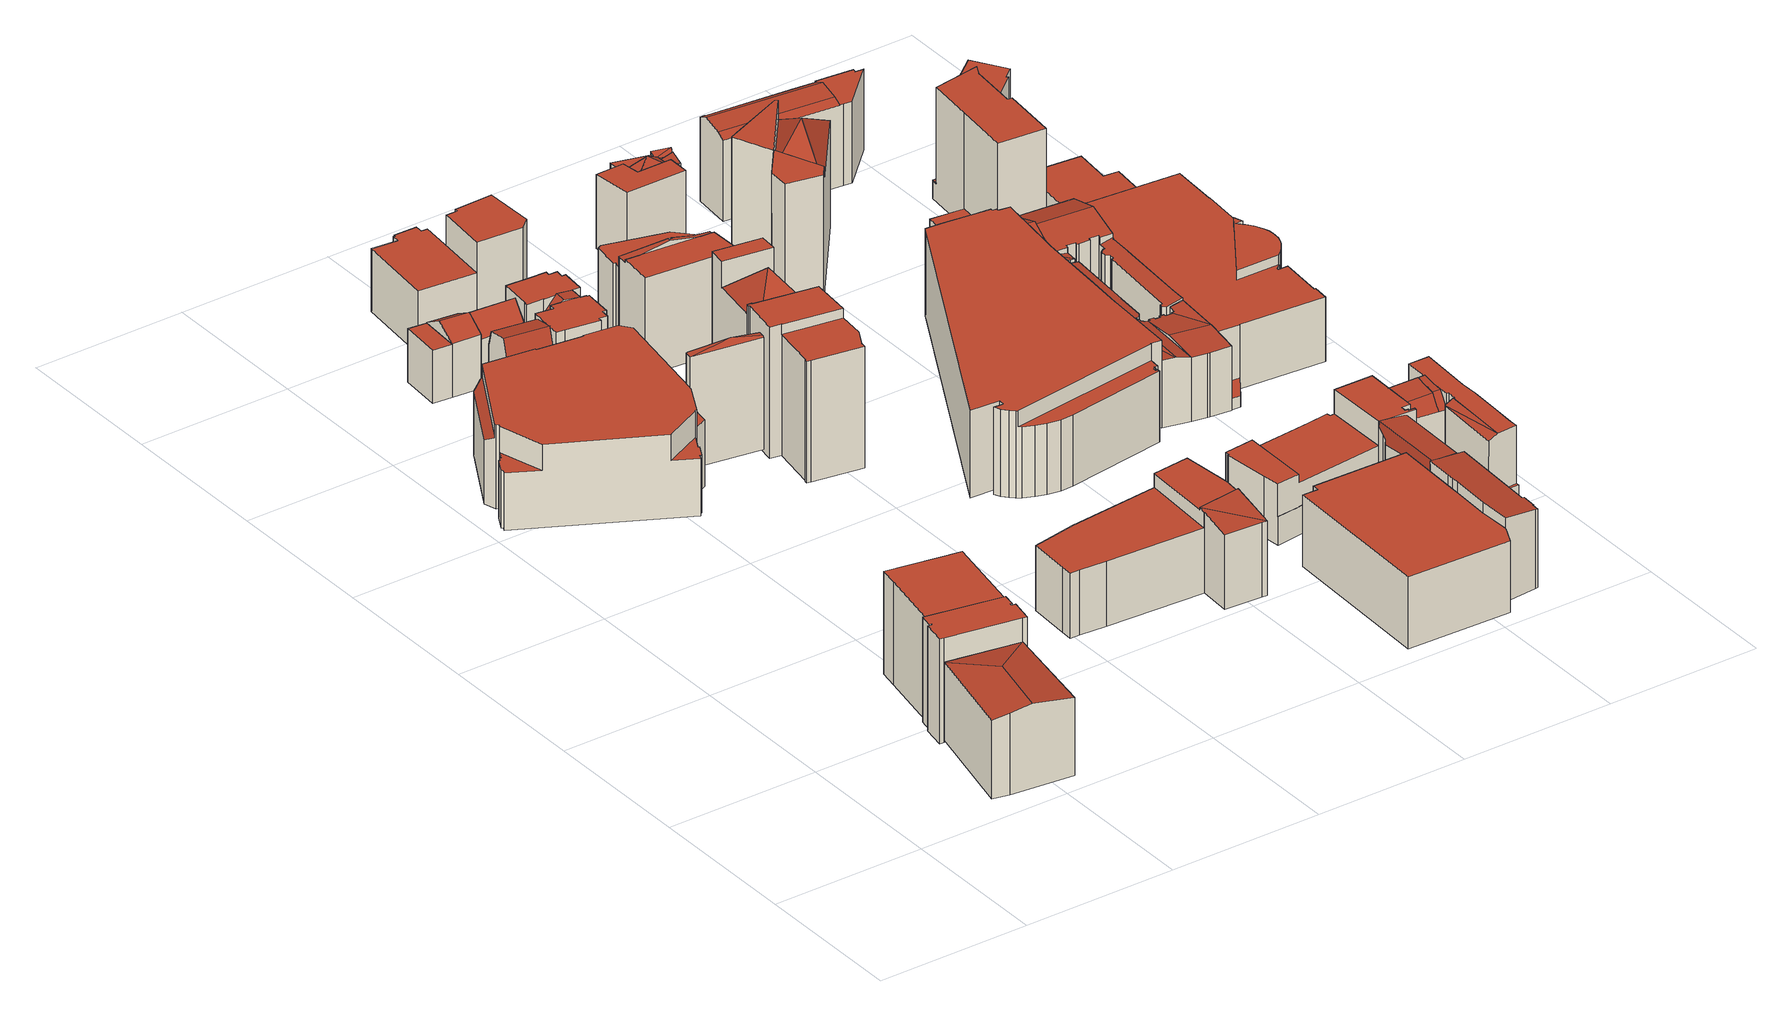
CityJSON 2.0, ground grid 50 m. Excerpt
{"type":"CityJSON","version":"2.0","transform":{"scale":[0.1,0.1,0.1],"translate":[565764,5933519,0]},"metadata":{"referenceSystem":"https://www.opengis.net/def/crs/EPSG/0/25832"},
"CityObjects":{
"building1":{"type":"Building","attributes":{"Gemeindeschluessel":"02000000","Geometrietyp2DReferenz":"3000","function":"31001_2010","roofType":"3200","measuredHeight":27.77,"storeysAboveGround":6},"geometry":[{"type":"MultiSurface","lod":"2","boundaries":[[[0,1,2,3,4]],[[5,0,4,6]],[[7,5,6,8,9]],[[10,8,6,4,3]],[[1,0,5,7,11]],[[11,7,9,12]],[[12,9,8,10]],[[11,12,2,1]],[[12,10,3,2]]],"semantics":{"surfaces":[{"type":"RoofSurface"},{"type":"WallSurface"},{"type":"GroundSurface"}],"values":[0,1,2,1,1,1,1,0,0]}}]},
"building2":{"type":"Building","attributes":{"Gemeindeschluessel":"02000000","Geometrietyp2DReferenz":"3000","function":"31001_2010","roofType":"1000","measuredHeight":34.26,"storeysAboveGround":9},"geometry":[{"type":"MultiSurface","lod":"2","boundaries":[[[13,14,15,16,17,18,19,20,21,22,23,24,25,26,27,28]],[[29,30,31,32,33,34,35,36,37,38,39,40,41,42,43,44]],[[29,28,27,30]],[[30,27,26,31]],[[31,26,25,32]],[[32,25,24,33]],[[33,24,23,34]],[[34,23,22,35]],[[35,22,21,36]],[[36,21,20,37]],[[37,20,19,38]],[[38,19,18,39]],[[39,18,17,40]],[[40,17,16,41]],[[41,16,15,42]],[[42,15,14,43]],[[43,14,13,44]],[[44,13,28,29]]],"semantics":{"surfaces":[{"type":"RoofSurface"},{"type":"GroundSurface"},{"type":"WallSurface"}],"values":[0,1,2,2,2,2,2,2,2,2,2,2,2,2,2,2,2,2]}}]},
"building3":{"type":"Building","attributes":{"Gemeindeschluessel":"02000000","Geometrietyp2DReferenz":"3000","function":"31001_2010","roofType":"1000","measuredHeight":33.49,"storeysAboveGround":8},"geometry":[{"type":"MultiSurface","lod":"2","boundaries":[[[21,45,46,47,48,22]],[[49,50,51,52,53,54]],[[49,22,48,50]],[[50,48,47,51]],[[51,47,46,52]],[[52,46,45,53]],[[53,45,21,54]],[[54,21,22,49]]],"semantics":{"surfaces":[{"type":"RoofSurface"},{"type":"GroundSurface"},{"type":"WallSurface"}],"values":[0,1,2,2,2,2,2,2]}}]},
"building4":{"type":"Building","attributes":{"Gemeindeschluessel":"02000000","Geometrietyp2DReferenz":"3000","function":"31001_2010","roofType":"1000","measuredHeight":27.32,"storeysAboveGround":4},"geometry":[{"type":"MultiSurface","lod":"2","boundaries":[[[55,56,57,58,59,60,61,62,63]],[[64,65,66,67,68,69]],[[70,71,72,73,74,75,76,77,78,79,80,81,82,83,84,85,86,87]],[[88,89,90,91,92,93,94]],[[95,96,97]],[[98,63,62,99]],[[99,62,61,100]],[[100,61,60,101]],[[101,60,59,102]],[[102,59,58,103]],[[103,58,57,104]],[[105,69,68,106]],[[106,68,67,107]],[[107,67,66,108]],[[64,87,86,65]],[[109,85,84,110]],[[110,84,83,111]],[[111,83,82,112]],[[112,82,81,113]],[[113,81,80,114]],[[96,79,78,97]],[[115,77,76,116]],[[93,75,74,94]],[[55,73,72,56]],[[117,71,70,118]],[[119,92,91,120]],[[120,91,90,121]],[[121,90,89,122]],[[122,89,88,123]],[[124,115,116,119,120,121,122,123,98,99,100,101,102,103,104,117,118,105,106,107,108,109,110,111,112,113,114]],[[98,123,88,94,74,73,55,63]],[[119,116,76,75,93,92]],[[115,124,95,97,78,77]],[[124,114,80,79,96,95]],[[105,118,70,87,64,69]],[[109,108,66,65,86,85]],[[117,104,57,56,72,71]]],"semantics":{"surfaces":[{"type":"RoofSurface"},{"type":"WallSurface"},{"type":"GroundSurface"}],"values":[0,0,0,0,0,1,1,1,1,1,1,1,1,1,1,1,1,1,1,1,1,1,1,1,1,1,1,1,1,2,1,1,1,1,1,1,1]}}]},
"building5":{"type":"Building","attributes":{"Gemeindeschluessel":"02000000","Geometrietyp2DReferenz":"3000","function":"31001_2010","roofType":"1000","measuredHeight":17.3,"storeysAboveGround":5},"geometry":[{"type":"MultiSurface","lod":"2","boundaries":[[[125,126,127,128]],[[128,127,129,130]],[[131,132,133,134]],[[130,129,132,131]],[[126,125,134,133]],[[134,125,128,130,131]],[[126,133,132,129,127]]],"semantics":{"surfaces":[{"type":"WallSurface"},{"type":"GroundSurface"},{"type":"RoofSurface"}],"values":[0,0,0,0,0,1,2]}}]},
"building6":{"type":"Building","attributes":{"Gemeindeschluessel":"02000000","Geometrietyp2DReferenz":"3000","function":"31001_2010","roofType":"3100","measuredHeight":21.27,"storeysAboveGround":4},"geometry":[{"type":"MultiSurface","lod":"2","boundaries":[[[135,136,137,138,139]],[[131,130,137,136]],[[140,141,130,131,142]],[[138,137,130,141]],[[142,131,136,135]],[[138,141,140,139]],[[142,135,139,140]]],"semantics":{"surfaces":[{"type":"WallSurface"},{"type":"GroundSurface"},{"type":"RoofSurface"}],"values":[0,1,0,0,0,2,2]}}]},
"building7":{"type":"Building","attributes":{"Gemeindeschluessel":"02000000","Geometrietyp2DReferenz":"3000","function":"31001_2010","roofType":"3100","measuredHeight":20.72,"storeysAboveGround":4},"geometry":[{"type":"MultiSurface","lod":"2","boundaries":[[[143,144,145,146]],[[147,145,144,148]],[[149,150,147,148]],[[146,145,147,150,151]],[[151,150,149,152]],[[149,148,144,143,152]],[[151,152,143,146]]],"semantics":{"surfaces":[{"type":"RoofSurface"},{"type":"WallSurface"},{"type":"GroundSurface"}],"values":[0,1,2,1,1,1,0]}}]},
"building8":{"type":"Building","attributes":{"Gemeindeschluessel":"02000000","Geometrietyp2DReferenz":"3000","function":"51009_1610","roofType":"4000","measuredHeight":38.59},"geometry":[{"type":"MultiSurface","lod":"2","boundaries":[[[153,154,155,156,157]],[[158,154,153]],[[154,159,155]],[[158,160,161,159,154]],[[162,157,156,163]],[[164,161,160,165]],[[162,163,164,165]],[[164,163,156,155,159,161]],[[162,165,160,158,153,157]]],"semantics":{"surfaces":[{"type":"RoofSurface"},{"type":"WallSurface"},{"type":"GroundSurface"}],"values":[0,0,0,0,1,1,2,1,1]}}]},
"building9":{"type":"Building","attributes":{"Gemeindeschluessel":"02000000","Geometrietyp2DReferenz":"3000","function":"31001_2010","roofType":"1000","measuredHeight":22.73,"storeysAboveGround":6},"geometry":[{"type":"MultiSurface","lod":"2","boundaries":[[[166,167,168,169,170,171,172,173,174]],[[172,175,176,177,173]],[[176,178,179,177]],[[180,181,182,183,184,185]],[[186,187,188,182,181]],[[189,190,191,192,193,187,186]],[[194,169,168,195]],[[195,168,167,196]],[[196,167,166,197]],[[197,166,174,198]],[[170,199,171]],[[200,201,202,203]],[[203,202,204,205]],[[185,206,180]],[[189,207,190]],[[208,209,210,211]],[[211,210,212,213]],[[213,212,214,215]],[[215,214,216,217]],[[217,216,218,219]],[[219,218,220,221]],[[222,223,224,225]],[[225,224,226,227]],[[227,226,228,229]],[[229,228,230,231]],[[231,230,232,233]],[[183,234,184]],[[235,192,191,236]],[[235,236,208,211,213,215,217,219,221,237,194,195,196,197,198,238,239,240,200,203,205,222,225,227,229,231,233]],[[206,185,184,234,241,240,239,242]],[[238,198,174,173,177,179]],[[189,186,181,180]],[[188,187,193,243]],[[235,233,232,243,193,192]],[[183,182,188]],[[208,236,191,190,207,209]],[[201,200,240,241]],[[223,222,205,204]],[[244,237,221,220]],[[245,178,176,175]],[[239,238,179,178,245,242]],[[194,237,244,199,170,169]],[[175,172,171]],[[223,204,202,201,241,234,183,188,243,232,230,228,226,224]],[[175,171,199,244,220,218,216,214,212,210,209,207,189,180,206,242,245]]],"semantics":{"surfaces":[{"type":"RoofSurface"},{"type":"WallSurface"},{"type":"GroundSurface"}],"values":[0,0,0,0,0,0,1,1,1,1,1,1,1,1,1,1,1,1,1,1,1,1,1,1,1,1,1,1,2,1,1,1,1,1,1,1,1,1,1,1,1,1,1,0,0]}}]},
"building10":{"type":"Building","attributes":{"Gemeindeschluessel":"02000000","Geometrietyp2DReferenz":"3000","function":"31001_2010","roofType":"1000","measuredHeight":20.45,"storeysAboveGround":5},"geometry":[{"type":"MultiSurface","lod":"2","boundaries":[[[246,247,248,249]],[[249,248,250,251]],[[251,250,252,253]],[[254,255,256,257]],[[258,259,260,261]],[[262,263,256,255,260,259,252,250,248,247,264]],[[265,266,267,246,249,251,253,258,261,254,257]],[[267,266,262,264]],[[266,265,263,262]],[[265,257,256,263]],[[254,261,260,255]],[[258,253,252,259]],[[246,267,264,247]]],"semantics":{"surfaces":[{"type":"WallSurface"},{"type":"RoofSurface"},{"type":"GroundSurface"}],"values":[0,0,0,0,0,1,2,0,0,0,0,0,0]}}]},
"building11":{"type":"Building","attributes":{"Gemeindeschluessel":"02000000","Geometrietyp2DReferenz":"3000","function":"31001_2010","roofType":"1000","measuredHeight":26.65,"storeysAboveGround":6},"geometry":[{"type":"MultiSurface","lod":"2","boundaries":[[[268,269,270,271,272,273]],[[274,275,276,277,278]],[[269,279,270]],[[280,281,282,283]],[[283,282,284,285]],[[285,284,286,287]],[[288,289,290,291]],[[291,290,281,280]],[[292,273,272,293]],[[294,269,268,295]],[[296,276,275,297]],[[278,270,279,274]],[[294,295,292,293,288,291,280,283,285,287,296,297]],[[289,288,293,272,271,298]],[[294,297,275,274,279,269]],[[292,295,268,273]],[[298,271,270,278,277,299]],[[296,287,286,299,277,276]],[[298,299,286,284,282,281,290,289]]],"semantics":{"surfaces":[{"type":"RoofSurface"},{"type":"WallSurface"},{"type":"GroundSurface"}],"values":[0,0,0,1,1,1,1,1,1,1,1,1,2,1,1,1,1,1,0]}}]},
"building12":{"type":"Building","attributes":{"Gemeindeschluessel":"02000000","Geometrietyp2DReferenz":"3000","function":"31001_2010","roofType":"1000","measuredHeight":30.4,"storeysAboveGround":8},"geometry":[{"type":"MultiSurface","lod":"2","boundaries":[[[266,300,301,302]],[[302,301,303,304]],[[304,303,305,306]],[[306,305,307,308]],[[309,310,307,305,303,301,300]],[[311,266,302,304,306,308,312]],[[311,312,310,309]],[[266,311,309,300]],[[312,308,307,310]]],"semantics":{"surfaces":[{"type":"WallSurface"},{"type":"RoofSurface"},{"type":"GroundSurface"}],"values":[0,0,0,0,1,2,0,0,0]}}]},
"building13":{"type":"Building","attributes":{"Gemeindeschluessel":"02000000","Geometrietyp2DReferenz":"3000","function":"31001_2010","roofType":"3500","measuredHeight":44.79,"storeysAboveGround":12},"geometry":[{"type":"MultiSurface","lod":"2","boundaries":[[[313,314,315,316,317,318,319,320,321]],[[322,323,324,325]],[[323,326,324]],[[323,327,328,326]],[[329,330,331,332]],[[322,327,323]],[[333,334,335,336]],[[337,338,339]],[[337,340,341,342,343,344,345,346,347,348]],[[349,350,337]],[[351,352,353,354,355,356]],[[357,321,320,358]],[[358,320,319,359]],[[360,315,314,361]],[[361,314,313,362]],[[362,313,321,357]],[[325,363,364,322]],[[317,365,366,318]],[[327,329,332,328]],[[339,335,334]],[[356,347,346,351]],[[367,346,345,368]],[[368,345,344,369]],[[337,348,338]],[[333,370,334]],[[337,350,340]],[[342,371,372,343]],[[373,374,375,376]],[[376,375,377,378]],[[378,377,379,380]],[[380,379,381,382]],[[383,354,353,384]],[[384,353,352,385]],[[317,316,336,335,339,338,348,347,356,355,330,329,327,322,364,365]],[[386,341,340,350,349,370,333,336,316,315,360]],[[387,363,325,324,326,328,332,331,388]],[[389,386,360,361,362,357,358,359,390,391,373,376,378,380,382,387,388,383,384,385,367,368,369]],[[374,373,391,392]],[[386,389,372,371,342,341]],[[389,369,344,343,372]],[[367,385,352,351,346]],[[383,388,331,330,355,354]],[[392,391,390,393]],[[363,387,382,381]],[[390,359,319,318,366,393]],[[334,370,349,337,339]],[[381,379,377,375,374,392,393,366,365,364,363]]],"semantics":{"surfaces":[{"type":"RoofSurface"},{"type":"WallSurface"},{"type":"GroundSurface"}],"values":[0,0,0,0,0,0,0,0,0,0,0,1,1,1,1,1,1,1,1,1,1,1,1,1,1,1,1,1,1,1,1,1,1,1,1,1,2,1,1,1,1,1,1,1,1,0,0]}}]},
"building14":{"type":"Building","attributes":{"Gemeindeschluessel":"02000000","Geometrietyp2DReferenz":"3000","function":"31001_2010","roofType":"1000","measuredHeight":33.64,"storeysAboveGround":10},"geometry":[{"type":"MultiSurface","lod":"2","boundaries":[[[394,395,396,397,398,399]],[[399,400,394]],[[401,402,403]],[[404,405,406,407]],[[408,398,397,409]],[[410,411,412,413]],[[404,407,408,409,410,413,414,415,416]],[[417,416,415,418,403,402]],[[418,415,414,419]],[[419,414,413,412]],[[401,395,394]],[[410,409,397,396,411]],[[405,404,416,417]],[[408,407,406,400,399,398]],[[419,412,411,396,395,401,403,418]],[[405,417,402,401,394,400,406]]],"semantics":{"surfaces":[{"type":"RoofSurface"},{"type":"WallSurface"},{"type":"GroundSurface"}],"values":[0,1,1,1,1,1,2,1,1,1,1,1,1,1,0,0]}}]},
"building15":{"type":"Building","attributes":{"Gemeindeschluessel":"02000000","Geometrietyp2DReferenz":"3000","function":"31001_2010","roofType":"1000","measuredHeight":26.95,"storeysAboveGround":4},"geometry":[{"type":"MultiSurface","lod":"2","boundaries":[[[420,421,422,423]],[[423,422,424,425]],[[425,424,426,427]],[[414,428,429,430]],[[430,429,431,432]],[[432,431,433,434]],[[434,433,435,413]],[[436,437,421,420]],[[410,438,439,409]],[[440,441,442,415]],[[439,438,435,433,431,429,428,442,441,426,424,422,421,437]],[[414,430,432,434,413,410,409,436,420,423,425,427,440,415]],[[436,409,439,437]],[[410,413,435,438]],[[414,415,442,428]],[[440,427,426,441]]],"semantics":{"surfaces":[{"type":"WallSurface"},{"type":"RoofSurface"},{"type":"GroundSurface"}],"values":[0,0,0,0,0,0,0,0,0,0,1,2,0,0,0,0]}}]},
"building16":{"type":"Building","attributes":{"Gemeindeschluessel":"02000000","Geometrietyp2DReferenz":"3000","function":"31001_2460","roofType":"1000","measuredHeight":23.42,"storeysAboveGround":8},"geometry":[{"type":"MultiSurface","lod":"2","boundaries":[[[443,444,445,446]],[[446,445,447,448]],[[448,447,449,450]],[[450,449,451,452]],[[452,451,453,454]],[[454,453,455,456]],[[456,455,457,458]],[[458,457,459,460]],[[460,459,461,462]],[[463,464,461,459,457,455,453,451,449,447,445,444]],[[465,466,443,446,448,450,452,454,456,458,460,462]],[[466,465,464,463]],[[443,466,463,444]],[[465,462,461,464]]],"semantics":{"surfaces":[{"type":"WallSurface"},{"type":"RoofSurface"},{"type":"GroundSurface"}],"values":[0,0,0,0,0,0,0,0,0,1,2,0,0,0]}}]},
"building17":{"type":"Building","attributes":{"Gemeindeschluessel":"02000000","Geometrietyp2DReferenz":"3000","function":"31001_2010","roofType":"1000","measuredHeight":28.36,"storeysAboveGround":8},"geometry":[{"type":"MultiSurface","lod":"2","boundaries":[[[467,468,469,470]],[[470,469,471,472]],[[472,471,473,474]],[[474,473,475,476]],[[476,475,477,478]],[[479,480,481,482]],[[482,481,483,484]],[[484,483,485,486]],[[486,485,487,488]],[[489,490,491,492]],[[492,491,493,494]],[[494,493,495,496]],[[496,495,497,498]],[[498,497,499,500]],[[500,499,501,502]],[[502,501,503,504]],[[504,503,505,506]],[[506,505,507,508]],[[508,507,509,510]],[[511,512,513,514]],[[514,513,515,516]],[[517,518,519,520]],[[520,519,521,522]],[[522,521,523,524]],[[480,479,525,526]],[[517,520,522,524,527,528,529,489,492,494,496,498,500,502,504,506,508,510,467,470,472,474,476,478,525,479,482,484,486,488,511,514,516]],[[477,475,473,471,469,468,530,531,532,533,523,521,519,518,515,513,512,487,485,483,481,480,526]],[[532,531,534,535,529,528]],[[533,532,528,527]],[[523,533,527,524]],[[515,518,517,516]],[[490,489,529,535]],[[487,512,511,488]],[[477,526,525,478]],[[467,510,509,536,530,468]],[[534,531,530,536]],[[534,536,509,507,505,503,501,499,497,495,493,491,490,535]]],"semantics":{"surfaces":[{"type":"WallSurface"},{"type":"GroundSurface"},{"type":"RoofSurface"}],"values":[0,0,0,0,0,0,0,0,0,0,0,0,0,0,0,0,0,0,0,0,0,0,0,0,0,1,2,0,0,0,0,0,0,0,0,0,2]}}]},
"building18":{"type":"Building","attributes":{"Gemeindeschluessel":"02000000","Geometrietyp2DReferenz":"3000","function":"31001_2010","roofType":"1000","measuredHeight":19.92,"storeysAboveGround":5},"geometry":[{"type":"MultiSurface","lod":"2","boundaries":[[[537,538,539,540,541,542,543]],[[544,545,546]],[[547,548,549,550,551,552,553,554]],[[555,556,557,558,559,560,545]],[[544,555,545]],[[561,562,558,557]],[[563,562,561]],[[564,565,566,567,562,563]],[[567,568,558,562]],[[568,569,559,558]],[[570,546,545,571]],[[572,543,542,573]],[[573,542,541,574]],[[553,540,539,554]],[[575,537,543,572]],[[576,552,551,577]],[[577,551,550,578]],[[578,550,549,579]],[[579,549,548,580]],[[581,566,565,582]],[[582,565,564,583]],[[583,564,563,561,557,556,584]],[[585,581,582,583,584,586,575,572,573,574,576,577,578,579,580]],[[586,584,556,555,544,546,570]],[[585,580,548,547,560,559,569]],[[581,585,569,568,567,566]],[[575,586,570,571,538,537]],[[571,545,560,547,554,539,538]],[[576,574,541,540,553,552]]],"semantics":{"surfaces":[{"type":"RoofSurface"},{"type":"WallSurface"},{"type":"GroundSurface"}],"values":[0,0,0,0,0,0,0,0,0,0,0,1,1,1,1,1,1,1,1,1,1,1,2,1,1,1,1,1,1]}}]},
"building19":{"type":"Building","attributes":{"Gemeindeschluessel":"02000000","Geometrietyp2DReferenz":"3000","function":"31001_2010","roofType":"1000","measuredHeight":25.88,"storeysAboveGround":7},"geometry":[{"type":"MultiSurface","lod":"2","boundaries":[[[587,588,589,590]],[[588,591,592,593,589]],[[594,595,596,597,598]],[[599,588,587]],[[599,600,591,588]],[[597,601,602]],[[603,604,601,597]],[[605,603,597]],[[606,607,608,609]],[[610,606,609]],[[590,611,612,587]],[[595,592,591,596]],[[587,612,613,599]],[[614,615,616,617]],[[597,602,598]],[[605,609,608,603]],[[618,594,598,602,601,604,619]],[[620,621,614,617,622,623,624,618,619]],[[625,616,615,613,612,611,626]],[[624,623,626,611,590,589,593]],[[614,621,600,599,613,615]],[[621,620,607,606,610,600]],[[620,619,604,603,608,607]],[[600,610,609,605,597,596,591]],[[618,624,593,592,595,594]],[[616,625,622,617]],[[625,626,623,622]]],"semantics":{"surfaces":[{"type":"RoofSurface"},{"type":"WallSurface"},{"type":"GroundSurface"}],"values":[0,0,0,0,0,0,0,0,0,0,1,1,1,1,1,1,1,2,0,1,1,1,1,1,1,1,1]}}]},
"building20":{"type":"Building","attributes":{"Gemeindeschluessel":"02000000","Geometrietyp2DReferenz":"3000","function":"31001_2010","roofType":"3500","measuredHeight":44.47,"storeysAboveGround":12},"geometry":[{"type":"MultiSurface","lod":"2","boundaries":[[[627,628,629,630,631]],[[632,633,634,635,636]],[[637,638,639,640,641,642]],[[639,643,640]],[[644,639,638]],[[644,645,643,639]],[[646,631,630,647]],[[642,629,628,637]],[[648,627,631,646]],[[649,636,635,650]],[[650,635,634,651]],[[643,633,632,640]],[[648,646,647,652,649,650,651,653]],[[648,653,645,644,638,637,628,627]],[[653,651,634,633,643,645]],[[649,652,641,640,632,636]],[[652,647,630,629,642,641]]],"semantics":{"surfaces":[{"type":"RoofSurface"},{"type":"WallSurface"},{"type":"GroundSurface"}],"values":[0,0,0,0,0,0,1,1,1,1,1,1,2,1,1,1,1]}}]},
"building21":{"type":"Building","attributes":{"Gemeindeschluessel":"02000000","Geometrietyp2DReferenz":"3000","function":"31001_2010","roofType":"1000","measuredHeight":27.41,"storeysAboveGround":6},"geometry":[{"type":"MultiSurface","lod":"2","boundaries":[[[654,655,656,657,658,659,660,661,662,663,664,665,666,667,668]],[[669,670,671,672,673,674,675,676,677,678,679]],[[654,680,681,682,670,669]],[[668,683,684,681,680]],[[685,686,687,688]],[[689,690,691,686,685,692]],[[689,693,694,695,690]],[[696,697,698]],[[696,699,700,697]],[[701,702,703,704]],[[703,702,705,706,707,692]],[[707,706,708,709,693]],[[710,711,712,713]],[[714,659,658,715]],[[715,658,657,716]],[[716,657,656,717]],[[668,667,683]],[[718,666,665,719]],[[719,665,664,720]],[[720,664,663,721]],[[721,663,662,722]],[[722,662,661,723]],[[723,661,660,724]],[[724,660,659,714]],[[725,678,677,726]],[[726,677,676,727]],[[727,676,675,728]],[[728,675,674,729]],[[729,674,673,730]],[[694,731,695]],[[732,733,734,735]],[[735,734,736,737]],[[738,739,740,741]],[[671,742,672]],[[743,699,696,744]],[[745,746,747,748]],[[748,747,749,750]],[[708,751,709]],[[752,712,711,753]],[[754,755,756,701,704,688,687,757,733,732]],[[758,759,731,694,693,709,751,760,761]],[[762,745,748,750,752,753,763,764,754,732,735,737,738,741,718,719,720,721,722,723,724,714,715,716,717,725,726,727,728,729,730,765,758,761]],[[766,760,751,708,705,756,755,767,743,744,768,749,747,746]],[[718,741,740,769,684,683,667,666]],[[707,693,689,692]],[[763,753,711,710,698,697,700]],[[703,692,685,688,704]],[[767,755,754,764]],[[766,746,745,762]],[[760,766,762,761]],[[756,705,702,701]],[[752,750,749,768,713,712]],[[705,708,706]],[[764,763,700,699,743,767]],[[710,713,768,744,696,698]],[[691,690,695]],[[682,681,684,769]],[[759,758,765,770]],[[739,738,737,736]],[[757,687,686,691]],[[654,668,680]],[[671,670,682]],[[765,730,673,672,742,770]],[[655,654,669,679]],[[725,717,656,655,679,678]],[[671,682,769,740,739,736,734,733,757,691,695,731,759,770,742]]],"semantics":{"surfaces":[{"type":"RoofSurface"},{"type":"WallSurface"},{"type":"GroundSurface"}],"values":[0,0,0,0,0,0,0,0,0,0,0,0,0,1,1,1,1,1,1,1,1,1,1,1,1,1,1,1,1,1,1,1,1,1,1,1,1,1,1,1,1,2,0,1,1,1,1,1,1,1,1,1,1,1,1,1,1,1,1,1,1,1,1,1,1,0]}}]},
"building22":{"type":"Building","attributes":{"Gemeindeschluessel":"02000000","Geometrietyp2DReferenz":"3000","function":"31001_2010","roofType":"1000","measuredHeight":22.06,"storeysAboveGround":5},"geometry":[{"type":"MultiSurface","lod":"2","boundaries":[[[771,772,773]],[[771,774,775,776,777,772]],[[778,779,780,781,782,775,774,783]],[[784,785,786,787]],[[776,788,777]],[[789,790,791,792]],[[792,791,793,794]],[[794,793,795,796]],[[796,795,797,798]],[[798,797,799,800]],[[800,799,801,802]],[[802,801,803,804]],[[805,781,780,806]],[[806,780,779,807]],[[808,809,810,811]],[[811,810,812,813]],[[814,815,816,817]],[[818,819,820,821]],[[822,823,824,825]],[[825,824,826,827]],[[827,826,828,829]],[[830,831,832,833]],[[813,812,783,774,771,773,834]],[[835,836,829,828,837,838]],[[808,811,813,834,839,789,792,794,796,798,800,802,804,784,787,805,806,807,814,817,840,818,821,830,833,841,842,822,825,827,829,836]],[[838,837,843,844,845,832,831,820,819,846,816,815,847,848]],[[839,834,773,772,777,788,849]],[[823,822,842,844,843]],[[845,844,842,841]],[[832,845,841,833]],[[820,831,830,821]],[[846,819,818,840]],[[816,846,840,817]],[[809,808,836,835]],[[778,783,848,847]],[[814,807,779,778,847,815]],[[805,787,786,850,782,781]],[[785,784,804,803]],[[790,789,839,849]],[[776,775,782,850]],[[823,843,837,828,826,824]],[[809,835,838,848,783,812,810]],[[776,850,786,785,803,801,799,797,795,793,791,790,849,788]]],"semantics":{"surfaces":[{"type":"RoofSurface"},{"type":"WallSurface"},{"type":"GroundSurface"}],"values":[0,0,0,1,1,1,1,1,1,1,1,1,1,1,1,1,1,1,1,1,1,1,1,1,2,0,1,1,1,1,1,1,1,1,1,1,1,1,1,1,0,0,0]}}]},
"building23":{"type":"Building","attributes":{"Gemeindeschluessel":"02000000","Geometrietyp2DReferenz":"3000","function":"31001_2010","roofType":"3100","measuredHeight":27.89,"storeysAboveGround":6},"geometry":[{"type":"MultiSurface","lod":"2","boundaries":[[[851,852,853,854,855,856,857]],[[858,859,860,861,856,855]],[[862,863,853,864]],[[859,865,866,867,860]],[[863,868,853]],[[869,870,871,872,873]],[[874,851,857,875]],[[870,864,853,871]],[[869,862,864,870]],[[876,867,866,877]],[[853,878,854]],[[879,880,881,882]],[[883,884,885,886]],[[886,885,887,888]],[[889,890,891,892]],[[892,891,893,894]],[[894,893,895,896]],[[896,895,897,898]],[[899,900,901,902]],[[902,901,903,904]],[[904,903,905,906]],[[907,908,909,910]],[[910,909,911,912]],[[913,914,915,916]],[[917,918,919,920]],[[921,922,923,924]],[[925,926,877,866,865,927]],[[913,916,899,902,904,906,928,921,924,889,892,894,896,898,907,910,912,929,879,882,883,886,888,930,931,932,874,875,933,876,877,926]],[[887,885,884,881,880,934,919,918,935,936,854,878,937,938]],[[858,936,935,925,927]],[[939,905,903,901,900,915,914,917,920,911,909,908,897,895,893,891,890,923,922]],[[854,936,858,855]],[[931,930,938,937,868,863]],[[913,926,925,935,918,917,914]],[[929,912,911,920,919,934]],[[939,922,921,928]],[[905,939,928,906]],[[915,900,899,916]],[[897,908,907,898]],[[923,890,889,924]],[[881,884,883,882]],[[934,880,879,929]],[[858,927,865,859]],[[887,938,930,888]],[[932,931,863,862,869,873]],[[876,933,861,860,867]],[[874,932,873,872,852,851]],[[871,853,868,937,878,853,852,872]],[[933,875,857,856,861]]],"semantics":{"surfaces":[{"type":"RoofSurface"},{"type":"WallSurface"},{"type":"GroundSurface"}],"values":[0,0,0,0,0,0,1,1,1,1,1,1,1,1,1,1,1,1,1,1,1,1,1,1,1,1,1,2,0,0,0,1,1,1,1,1,1,1,1,1,1,1,1,1,1,1,1,1,1]}}]},
"building24":{"type":"Building","attributes":{"Gemeindeschluessel":"02000000","Geometrietyp2DReferenz":"3000","function":"31001_2010","roofType":"1000","measuredHeight":28.9,"storeysAboveGround":8},"geometry":[{"type":"MultiSurface","lod":"2","boundaries":[[[940,941,942,943,944]],[[944,943,945,946]],[[945,947,948,949,950,951,952,946]],[[953,954,955,956,957,958,959,960]],[[961,952,951,962]],[[962,951,950,963]],[[963,950,949,964]],[[964,949,948,965]],[[960,966,967,953]],[[968,969,970,971]],[[971,970,972,973]],[[973,972,974,975]],[[975,974,976,977]],[[978,959,958,979]],[[979,958,957,980]],[[980,957,956,981]],[[981,956,955,982]],[[982,955,954,983]],[[984,940,944,946,952,961]],[[968,971,973,975,977,984,961,962,963,964,965,985,978,979,980,981,982,983]],[[976,974,972,970,969,967,966,986,987,942]],[[942,987,947,945,943]],[[976,942,941,940,984,977]],[[967,969,968,983,954,953]],[[978,985,986,966,960,959]],[[985,965,948,947,987,986]]],"semantics":{"surfaces":[{"type":"RoofSurface"},{"type":"WallSurface"},{"type":"GroundSurface"}],"values":[0,0,0,0,1,1,1,1,1,1,1,1,1,1,1,1,1,1,1,2,0,1,1,1,1,1]}}]},
"building25":{"type":"Building","attributes":{"Gemeindeschluessel":"02000000","Geometrietyp2DReferenz":"3000","function":"31001_2460","roofType":"1000","measuredHeight":24.09,"storeysAboveGround":8},"geometry":[{"type":"MultiSurface","lod":"2","boundaries":[[[988,989,990,991]],[[992,989,988,993]],[[994,995,996,997]],[[990,998,999,991]],[[1000,1001,1002,1003]],[[1003,1002,1004,1005]],[[1005,1004,1006,1007]],[[1008,1009,1010,1011]],[[1011,1010,1012,1013]],[[1013,1012,1014,1015]],[[1016,1017,1018,1019]],[[1019,1018,1020,1021]],[[1022,1023,1024,1025]],[[1026,1027,1028,1029]],[[1030,1031,1032,1033]],[[1033,1032,1034,1035]],[[1035,1034,1036,1037]],[[1037,1036,1038,1039]],[[1040,1041,1042,1043]],[[1044,1045,1046,1047]],[[1047,1046,1048,1049]],[[1049,1048,1050,1051]],[[1043,1042,1052,1053]],[[1054,1055,1050,1048,1046,1045,1038,1036,1034,1032,1031,1056,1028,1027,1024,1023,1057]],[[1058,1026,1029,1059,1030,1033,1035,1037,1039,1044,1047,1049,1051,1060,1061,1008,1011,1013,1015,1040,1043,1053,992,993,994,997,1062,1000,1003,1005,1007,1016,1019,1021]],[[1014,1012,1010,1009,1063,1064,1065,1022,1025,1066,1020,1018,1017,1006,1004,1002,1001,1067,996,995,999,998,1052,1042,1041]],[[994,993,988,991,999,995]],[[1044,1039,1038,1045]],[[1060,1051,1050,1055]],[[1061,1060,1055,1054,1064,1063]],[[1026,1058,1066,1025,1024,1027]],[[1020,1066,1058,1021]],[[1014,1041,1040,1015]],[[1065,1064,1054,1057]],[[1030,1059,1056,1031]],[[1059,1029,1028,1056]],[[1022,1065,1057,1023]],[[1063,1009,1008,1061]],[[1006,1017,1016,1007]],[[1067,1001,1000,1062]],[[996,1067,1062,997]],[[992,1053,1052,998,990,989]]],"semantics":{"surfaces":[{"type":"RoofSurface"},{"type":"WallSurface"},{"type":"GroundSurface"}],"values":[0,1,1,1,1,1,1,1,1,1,1,1,1,1,1,1,1,1,1,1,1,1,1,0,2,0,1,1,1,1,1,1,1,1,1,1,1,1,1,1,1,1]}}]},
"building26":{"type":"Building","attributes":{"Gemeindeschluessel":"02000000","Geometrietyp2DReferenz":"3000","function":"31001_2010","roofType":"1000","measuredHeight":37.13,"storeysAboveGround":10},"geometry":[{"type":"MultiSurface","lod":"2","boundaries":[[[1068,1069,1070,1071]],[[1072,1073,1074,1075]],[[1076,1071,1070,1077]],[[1068,1078,1079,1069]],[[1074,1080,1081,1075]],[[1082,1083,1084,1085]],[[1086,1087,1088,1089]],[[1090,1091,1092,1093]],[[1094,1073,1072,1095]],[[1096,1097,1098,1099]],[[1100,1101,1102,1103]],[[1103,1102,1104,1105]],[[1095,1072,1075,1081,1078,1068,1071,1076]],[[1106,1086,1089,1107,1108,1109]],[[1096,1099,1110,1082,1085,1111,1094,1095,1076,1077,1108,1107,1090,1093,1112,1100,1103,1105]],[[1084,1083,1113,1106,1109,1079,1078,1081,1080,1114]],[[1098,1097,1104,1102,1101,1115,1092,1091,1088,1087,1116,1117]],[[1104,1097,1096,1105]],[[1115,1101,1100,1112]],[[1098,1117,1110,1099]],[[1092,1115,1112,1093]],[[1090,1107,1089,1088,1091]],[[1082,1110,1117,1116,1113,1083]],[[1106,1113,1116,1087,1086]],[[1094,1111,1114,1080,1074,1073]],[[1084,1114,1111,1085]],[[1108,1077,1070,1069,1079,1109]]],"semantics":{"surfaces":[{"type":"RoofSurface"},{"type":"WallSurface"},{"type":"GroundSurface"}],"values":[0,0,1,1,1,1,1,1,1,1,1,1,1,1,2,0,0,1,1,1,1,1,1,1,1,1,1]}}]},
"building27":{"type":"Building","attributes":{"Gemeindeschluessel":"02000000","Geometrietyp2DReferenz":"3000","function":"31001_2460","roofType":"1000","measuredHeight":6,"storeysAboveGround":1},"geometry":[{"type":"MultiSurface","lod":"2","boundaries":[[[1118,1119,1120,1121]],[[1122,1123,1124,1125]],[[1124,1123,1126,1120,1119,1127]],[[1128,1118,1121,1129,1122,1125]],[[1128,1125,1124,1127]],[[1122,1129,1126,1123]],[[1129,1121,1120,1126]],[[1118,1128,1127,1119]]],"semantics":{"surfaces":[{"type":"WallSurface"},{"type":"RoofSurface"},{"type":"GroundSurface"}],"values":[0,0,1,2,0,0,0,0]}}]},
"building28":{"type":"Building","attributes":{"Gemeindeschluessel":"02000000","Geometrietyp2DReferenz":"3000","function":"31001_2010","roofType":"1000","measuredHeight":21.77,"storeysAboveGround":6},"geometry":[{"type":"MultiSurface","lod":"2","boundaries":[[[1130,1131,1132,1133]],[[1133,1132,1134,1135]],[[1136,1137,1138,1139]],[[1140,1134,1132,1131,1141,1138,1137]],[[1142,1136,1139,1143,1130,1133,1135]],[[1136,1142,1140,1137]],[[1142,1135,1134,1140]],[[1130,1143,1141,1131]],[[1143,1139,1138,1141]]],"semantics":{"surfaces":[{"type":"WallSurface"},{"type":"RoofSurface"},{"type":"GroundSurface"}],"values":[0,0,0,1,2,0,0,0,0]}}]}
},
"vertices":[
[360,76,274],[431,68,286],[478,274,286],[381,413,264],[307,88,264],[360,76,9],[307,88,9],[567,54,9],[382,417,9],[620,373,9],[382,417,264],[567,54,262],[620,373,266],
[382,417,343],[620,373,343],[633,370,343],[647,445,343],[633,447,343],[635,453,343],[641,452,343],[648,494,343],[643,495,343],[404,539,343],[398,540,343],[390,498,343],[396,496,343],[395,492,343],[381,494,343],[368,418,343],[368,418,1],[381,494,1],[395,492,1],[396,496,1],[390,498,1],[398,540,1],[404,539,1],[643,495,1],[648,494,1],[641,452,1],[635,453,1],[633,447,1],[647,445,1],[633,370,1],[620,373,1],[382,417,1],
[679,694,343],[690,757,343],[452,800,343],[441,738,343],[404,539,8],[441,738,8],[452,800,8],[690,757,8],[679,694,8],[643,495,8],
[99,1930,235],[58,2075,235],[45,2050,235],[42,2052,235],[36,2041,235],[32,2043,235],[7,1996,235],[13,1993,235],[6,1980,235],[54,2092,276],[213,2371,276],[207,2372,272],[190,2363,264],[172,2354,255],[44,2128,255],[55,2087,320],[63,2083,320],[58,2075,320],[99,1930,320],[419,1762,320],[544,1821,320],[548,1827,320],[552,1825,320],[553,1825,320],[607,1928,320],[665,2281,320],[639,2316,320],[529,2331,320],[528,2326,320],[379,2345,320],[379,2350,320],[213,2371,320],[54,2092,320],[492,1723,236],[499,1736,236],[504,1734,236],[524,1772,236],[520,1774,236],[544,1821,236],[419,1762,236],[593,1844,264],[607,1928,264],[553,1825,264],[6,1980,47],[13,1993,47],[7,1996,47],[32,2043,47],[36,2041,47],[42,2052,47],[45,2050,47],[44,2128,47],[172,2354,47],[190,2363,47],[207,2372,47],[379,2350,47],[379,2345,47],[528,2326,47],[529,2331,47],[639,2316,47],[665,2281,47],[552,1825,47],[548,1827,47],[63,2083,47],[55,2087,47],[520,1774,47],[524,1772,47],[504,1734,47],[499,1736,47],[492,1723,47],[593,1844,47],
[245,2769,52],[245,2769,225],[261,2768,225],[261,2768,52],[306,2763,225],[306,2763,52],[297,2630,52],[297,2630,225],[234,2636,225],[234,2636,52],
[390,2622,228],[390,2622,52],[403,2750,52],[403,2750,227],[396,2685,265],[302,2698,265],[306,2763,227],[297,2630,226],
[552,2685,257],[558,2737,197],[403,2750,197],[397,2697,257],[403,2750,50],[558,2737,50],[547,2633,50],[392,2643,50],[392,2643,195],[547,2633,199],
[613,1929,422],[739,1922,441],[616,1955,422],[611,1955,421],[607,1930,421],[864,1888,422],[867,1914,422],[867,1888,421],[872,1913,421],[607,1930,56],[611,1955,56],[872,1913,56],[867,1888,56],
[389,2477,153],[390,2485,181],[402,2483,180],[401,2475,153],[527,2455,151],[530,2489,268],[531,2490,270],[388,2511,270],[385,2477,153],[531,2498,268],[538,2559,256],[395,2581,256],[539,2571,214],[397,2594,206],[634,2576,268],[639,2575,274],[642,2613,274],[638,2613,269],[601,2616,225],[597,2581,224],[690,2567,269],[693,2610,269],[689,2610,269],[690,2567,268],[709,2564,236],[711,2593,236],[718,2592,224],[719,2608,224],[401,2475,47],[402,2483,47],[390,2485,47],[389,2477,47],[385,2477,47],[527,2455,268],[545,2620,47],[545,2620,269],[547,2633,269],[547,2633,47],[558,2737,269],[558,2737,47],[597,2581,268],[709,2564,268],[709,2561,47],[709,2561,268],[716,2561,268],[716,2561,47],[708,2467,268],[708,2467,47],[696,2468,268],[696,2468,47],[693,2442,268],[693,2442,47],[667,2444,268],[667,2444,47],[665,2433,268],[665,2433,47],[637,2731,47],[637,2731,269],[690,2729,269],[690,2729,47],[689,2715,269],[689,2715,47],[716,2713,269],[716,2713,47],[714,2687,269],[714,2687,47],[726,2686,269],[726,2686,47],[601,2616,269],[718,2592,47],[711,2593,47],[555,2451,47],[397,2594,47],[595,2562,47],[601,2617,47],[601,2617,269],[595,2562,268],[719,2608,269],[555,2451,268],[539,2571,268],
[382,3130,51],[382,3130,256],[467,3122,256],[467,3122,51],[469,3146,256],[469,3146,51],[475,3145,256],[475,3145,51],[549,3126,51],[549,3126,256],[569,3124,256],[569,3124,51],[476,3152,51],[476,3152,256],[550,3150,256],[550,3150,51],[544,2856,256],[561,3032,256],[357,2873,256],[561,3032,51],[544,2856,51],[357,2873,51],
[1504,461,292],[1519,460,292],[1387,597,315],[1385,572,311],[1386,572,311],[1380,468,292],[1532,615,306],[1536,675,306],[1520,840,306],[1399,828,306],[1387,597,306],[1532,615,315],[943,595,49],[943,595,261],[945,633,261],[945,633,49],[952,771,261],[952,771,49],[1096,797,261],[1096,797,49],[1061,589,49],[1061,589,261],[975,594,261],[975,594,49],[1380,468,49],[1386,572,49],[1519,460,49],[1504,461,49],[1520,840,49],[1536,675,49],[1385,572,261],[1399,828,261],
[544,2856,355],[560,3023,355],[560,3023,51],[598,3023,355],[598,3023,51],[598,3033,355],[598,3033,51],[725,3036,355],[725,3036,51],[695,2843,355],[728,2874,355],[695,2843,51],[728,2874,51],
[845,1687,445],[1009,1660,445],[1011,1678,445],[1041,1732,445],[1049,1817,445],[860,1848,445],[836,1700,445],[833,1700,445],[832,1690,445],[1062,1951,387],[987,2087,497],[884,1985,391],[883,1981,387],[923,2216,391],[1084,2195,387],[924,2220,387],[1084,2195,473],[1090,2255,473],[934,2278,473],[924,2220,473],[1084,1811,126],[1064,1814,126],[1049,1817,126],[1041,1732,126],[1068,1950,121],[1062,1951,120],[1049,1817,120],[1152,1936,121],[1153,1937,121],[1157,1935,121],[1158,1935,121],[1247,2098,121],[1253,2168,121],[1098,2193,121],[1084,2195,121],[1062,1951,121],[1089,1820,136],[1152,1936,136],[1098,2193,120],[1105,2243,120],[1109,2243,120],[1110,2251,120],[1090,2255,120],[1084,2195,120],[832,1690,49],[833,1700,49],[836,1700,49],[1011,1678,49],[1009,1660,49],[845,1687,49],[883,1981,477],[1062,1951,477],[1049,1817,477],[860,1848,477],[1098,2193,49],[1253,2168,49],[1247,2098,49],[1084,1811,134],[1157,1935,137],[1158,1935,137],[845,1978,49],[845,1978,477],[842,1978,477],[842,1978,49],[844,1990,477],[844,1990,49],[859,1988,477],[859,1988,49],[859,1985,477],[859,1985,49],[1110,2251,49],[1109,2243,49],[1105,2243,49],[1153,1937,49],[883,1981,49],[934,2278,49],[1158,1935,49],[861,1849,49],[824,1855,49],[824,1855,477],[861,1849,477],
[867,2520,367],[958,2512,383],[959,2524,383],[822,2559,359],[818,2561,358],[814,2525,358],[814,2525,367],[1048,2503,367],[1099,2499,367],[1099,2499,359],[1079,2389,47],[1079,2389,367],[802,2414,367],[802,2414,47],[818,2561,47],[822,2559,47],[971,2521,47],[971,2521,381],[972,2527,381],[972,2527,47],[1040,2516,47],[1098,2519,47],[1101,2407,47],[1101,2407,367],[1098,2519,359],[1040,2516,369],
[822,2593,47],[822,2593,317],[836,2683,317],[836,2683,47],[850,2692,317],[850,2692,47],[1048,2637,317],[1048,2637,47],[1040,2516,317],[991,2524,317],[991,2524,47],[996,2544,317],[996,2544,47],[974,2549,317],[974,2549,47],[972,2527,317],[829,2592,47],[829,2592,317],[971,2521,317],[822,2559,317],[1095,2587,47],[1095,2587,317],[1098,2519,317],
[1678,10,42],[1678,10,276],[1695,535,276],[1695,535,42],[1745,533,276],[1745,533,42],[1746,555,276],[1746,555,42],[2059,548,276],[2059,548,42],[2059,546,276],[2059,546,42],[2051,338,276],[2051,338,42],[2050,315,276],[2050,315,42],[2050,291,276],[2050,291,42],[2044,164,276],[2044,164,42],[2019,0,276],[2047,60,276],[2047,60,42],[2019,0,42],
[1253,1282,52],[1253,1282,336],[1239,1295,336],[1239,1295,52],[1224,1313,336],[1224,1313,52],[1214,1334,336],[1214,1334,52],[1246,1332,336],[1246,1332,52],[1247,1351,336],[1247,1351,52],[1615,2211,52],[1615,2211,336],[1665,2207,336],[1665,2207,52],[1765,2195,336],[1765,2195,52],[1822,2187,336],[1822,2187,52],[1822,2180,336],[1822,2180,52],[1750,1314,52],[1750,1314,283],[1750,1308,283],[1750,1308,52],[1744,1308,283],[1744,1308,52],[1744,1298,283],[1744,1298,52],[1749,1298,283],[1749,1298,52],[1750,1289,283],[1750,1289,52],[1419,1240,283],[1419,1240,52],[1377,1239,283],[1377,1239,52],[1335,1246,283],[1335,1246,52],[1301,1257,283],[1301,1257,52],[1268,1272,283],[1268,1272,52],[1835,2178,52],[1835,2178,336],[1835,2171,336],[1835,2171,52],[1872,2166,336],[1872,2166,52],[1844,1949,52],[1844,1949,336],[1842,1928,336],[1842,1928,52],[1826,1728,336],[1826,1728,52],[1814,1588,336],[1814,1588,52],[1151,1357,52],[1151,1357,336],[1799,1347,52],[1765,1351,52],[1762,1313,52],[1257,1279,336],[1764,1348,336],[1765,1351,336],[1799,1347,336],[1764,1348,283],[1762,1313,283],[1257,1279,283],
[1687,708,254],[1693,650,254],[1771,658,254],[1772,880,254],[1675,871,254],[1676,856,254],[1671,856,254],[1772,657,149],[1771,658,148],[1771,657,148],[2065,688,225],[2066,691,225],[2065,897,225],[2051,896,225],[2049,909,225],[1980,901,225],[1772,880,225],[1771,658,225],[1779,658,149],[1784,659,149],[1784,658,150],[2046,667,180],[2065,687,149],[2065,688,148],[1786,644,171],[1792,637,180],[1787,632,173],[1789,615,149],[1828,620,149],[1826,631,165],[1923,644,165],[2053,661,168],[2064,663,152],[1694,648,148],[1693,650,148],[1671,856,55],[1676,856,55],[1675,871,55],[1687,708,55],[1980,901,55],[2049,909,55],[2051,896,55],[2065,897,55],[2066,691,55],[1826,631,55],[1828,620,55],[1789,615,55],[1784,659,55],[2064,663,55],[1694,648,55],
[1178,2970,276],[1233,3000,316],[1172,3028,276],[1171,3028,276],[1291,3032,276],[1176,3029,276],[1176,3028,276],[1176,3096,266],[1176,3029,266],[1291,3032,266],[1291,3042,266],[1291,3064,266],[1291,2970,276],[1291,2972,276],[1348,3048,278],[1291,3064,278],[1344,3033,260],[1349,3048,278],[1291,3032,260],[1326,2972,272],[1327,2972,272],[1344,3033,272],[1291,3032,261],[1291,2972,261],[1171,3028,299],[1178,2970,299],[1291,2970,299],[1291,2968,58],[1291,2968,299],[1291,2898,299],[1291,2898,58],[1176,3096,58],[1349,3048,58],[1327,2972,58],[1291,2972,58],[1091,2898,58],[1076,3026,58],[1176,3028,58],[1091,2898,299],[1076,3026,299],
[1431,2439,463],[1459,2475,463],[1396,2627,463],[1320,2532,463],[1317,2463,463],[1396,2628,461],[1562,2835,461],[1554,2841,461],[1386,2771,461],[1344,2754,461],[1459,2475,399],[1460,2475,400],[1523,2670,500],[1396,2628,399],[1397,2627,399],[1396,2627,399],[1562,2835,399],[1675,2744,400],[1675,2744,399],[1317,2463,55],[1320,2532,55],[1431,2439,55],[1344,2754,55],[1386,2771,55],[1554,2841,55],[1397,2627,55],[1675,2744,55],
[2094,431,304],[2054,428,310],[2051,338,311],[2050,315,311],[2050,291,311],[2044,164,311],[2047,60,310],[2157,69,294],[2163,69,293],[2164,94,293],[2167,94,293],[2169,141,293],[2163,142,293],[2177,437,292],[2151,435,296],[2061,428,308],[2066,685,308],[2066,685,305],[2065,685,290],[2064,663,274],[2063,651,265],[2062,651,249],[2061,573,258],[2059,548,237],[2059,546,236],[2054,428,202],[2150,435,298],[2155,680,298],[2098,683,305],[2177,437,154],[2187,678,121],[2285,734,295],[2190,737,295],[2190,709,254],[2283,703,249],[2290,812,305],[2192,814,305],[2192,808,305],[2289,795,303],[2295,892,226],[2193,894,226],[2192,815,305],[2300,447,302],[2281,668,288],[2267,445,288],[2308,670,302],[2282,671,288],[2309,701,249],[2310,733,298],[2285,734,298],[2283,703,250],[2311,772,301],[2313,811,305],[2290,811,305],[2313,814,301],[2316,891,226],[2267,445,112],[2267,441,112],[2367,441,112],[2367,452,112],[2044,164,37],[2050,291,37],[2050,315,37],[2051,338,37],[2163,142,37],[2169,141,37],[2167,94,37],[2164,94,37],[2163,69,37],[2157,69,37],[2047,60,37],[2059,546,37],[2059,548,37],[2061,573,37],[2062,651,37],[2063,651,37],[2064,663,37],[2193,894,305],[2161,711,37],[2161,711,305],[2160,693,305],[2160,693,37],[2170,692,305],[2170,692,37],[2169,687,37],[2169,687,305],[2188,686,305],[2188,686,37],[2065,685,305],[2308,670,301],[2300,447,301],[2375,655,37],[2375,655,301],[2371,557,301],[2371,557,37],[2366,477,301],[2366,477,37],[2316,891,301],[2367,441,37],[2267,441,37],[2315,701,37],[2315,701,301],[2309,701,301],[2190,709,305],[2065,897,37],[2065,897,305],[2383,890,301],[2383,890,37],[2373,715,37],[2282,671,37],[2313,669,37],[2066,691,37],[2373,715,301],[2313,669,301],[2367,452,301],[2187,678,305],[2066,691,305],
[1840,1338,270],[1814,1575,259],[1799,1347,270],[1841,1338,271],[1858,1570,271],[1843,1573,267],[1814,1578,259],[1902,1552,259],[1888,1553,263],[1888,1557,263],[1880,1557,265],[1881,1566,265],[1886,1327,259],[1892,1582,50],[1892,1582,261],[1882,1583,262],[1882,1583,50],[1814,1578,270],[1826,1728,50],[1826,1728,270],[1842,1928,270],[1842,1928,50],[1867,1926,267],[1867,1926,50],[1918,1922,261],[1918,1922,50],[1930,1921,259],[1930,1921,50],[1912,1691,259],[1912,1691,50],[1910,1691,260],[1910,1691,50],[1903,1596,260],[1903,1596,50],[1880,1557,50],[1888,1557,50],[1888,1553,50],[1942,1317,50],[1942,1317,259],[1936,1318,259],[1936,1318,50],[1888,1327,259],[1888,1327,50],[1908,1551,50],[1908,1551,260],[1908,1559,259],[1908,1559,50],[1925,1550,50],[1925,1550,260],[1942,1549,260],[1942,1549,50],[1981,1550,50],[1981,1550,260],[1989,1549,261],[1989,1549,50],[1992,1576,261],[1992,1576,50],[2035,1572,270],[2035,1572,50],[1943,1557,50],[1943,1557,259],[1957,1555,259],[1957,1555,50],[1799,1347,50],[2012,1309,260],[2012,1309,50],[2022,1422,270],[2022,1421,271],[1814,1588,50],[1925,1558,50],[1956,1547,50],[1980,1545,50],[1980,1546,260],[1980,1545,260],[1956,1547,260],[1925,1558,259],[1902,1552,260],[1894,1444,271],[1814,1588,270],[1881,1566,262],
[1872,1990,290],[1870,1966,278],[1874,1965,278],[1882,2022,306],[1888,2071,330],[1860,2074,330],[1850,1993,290],[1899,2158,295],[1900,2168,291],[1872,2170,291],[1872,2166,293],[1903,1923,273],[1918,1922,271],[1869,1926,278],[1901,2177,279],[1873,2180,279],[1873,2178,281],[1921,1961,271],[1903,1923,263],[1869,1926,263],[1874,1965,263],[1870,1966,263],[1867,1926,263],[1872,1990,51],[1850,1993,51],[1873,2178,51],[1873,2180,51],[1874,1965,289],[1994,1960,51],[1994,1960,291],[1994,1955,289],[1994,1955,51],[1957,1957,51],[1957,1957,289],[1951,1958,289],[1951,1958,51],[1951,1964,291],[1951,1964,51],[1982,1598,51],[1982,1598,264],[2008,1872,264],[2008,1872,51],[2013,1871,265],[2013,1871,51],[2015,1888,265],[2015,1888,51],[2004,1898,263],[2004,1898,51],[2058,1866,51],[2058,1866,275],[2038,1619,275],[2038,1619,51],[2036,1584,276],[2036,1584,51],[2035,1572,276],[2035,1572,51],[2006,1919,51],[2006,1919,263],[2018,1926,265],[2018,1926,51],[2023,1925,266],[2023,1925,51],[2064,1941,51],[2064,1941,275],[2063,1941,275],[2063,1941,51],[2065,1947,275],[2065,1947,289],[2025,1951,289],[2025,1951,266],[1975,1589,51],[1975,1589,262],[1976,1598,262],[1976,1598,51],[2086,2159,289],[2086,2159,51],[1901,2177,289],[1983,1576,51],[2026,1958,51],[1921,1967,51],[1918,1922,51],[1867,1926,51],[1872,2166,51],[2026,1958,291],[2075,2053,320],[1888,2071,320],[1921,1961,289],[1921,1967,291],[1983,1576,264],
[1439,2926,329],[1810,2887,329],[1810,2887,330],[1813,2915,342],[1442,2954,342],[1819,2980,354],[1448,3019,354],[1823,3016,336],[1741,3024,337],[1613,3038,336],[1476,3051,337],[1465,3051,338],[1451,3052,338],[1951,3017,106],[1951,3019,106],[1974,3041,106],[1975,3051,106],[1976,3051,106],[1976,3052,106],[1835,3069,106],[1829,3030,106],[1451,3052,65],[1465,3051,65],[1476,3051,65],[1613,3038,65],[1741,3024,65],[1829,3030,330],[1951,3017,330],[1949,3005,65],[1949,3005,330],[1951,3005,330],[1951,3005,65],[1976,3003,330],[1976,3003,65],[1849,2882,330],[1849,2882,65],[1822,2885,330],[1822,2885,65],[1835,3069,65],[1976,3052,65],[1976,3051,65],[1975,3051,65],[1974,3041,65],[1951,3019,65],[1439,2926,65],[1826,3016,65],[1826,3016,330],[1823,3016,330],
[2012,1309,89],[2040,1306,89],[2093,1384,89],[2019,1390,89],[2040,1306,52],[2012,1309,52],[2035,1572,52],[2035,1572,262],[2036,1584,262],[2036,1584,52],[2093,1384,262],[2019,1390,262],[2058,1866,52],[2058,1866,262],[2063,1941,262],[2063,1941,52],[2064,1941,262],[2064,1941,52],[2086,2159,262],[2086,2159,52],[2352,1565,52],[2352,1565,262],[2352,1559,262],[2352,1559,52],[2384,1558,262],[2384,1558,52],[2372,1416,262],[2372,1416,52],[2428,2130,52],[2428,2130,262],[2418,1978,262],[2418,1978,52],[2420,1977,262],[2420,1977,52],[2383,1813,262],[2383,1813,293],[2393,1783,293],[2393,1783,262],[2370,1785,52],[2370,1785,293],[2387,1765,293],[2387,1765,52],[2410,1730,52],[2410,1730,293],[2417,1715,293],[2417,1715,52],[2421,1700,293],[2421,1700,52],[2423,1684,293],[2423,1684,52],[2422,1668,293],[2422,1668,52],[2377,1416,52],[2377,1416,262],[2372,1363,262],[2372,1363,52],[2420,1652,52],[2420,1652,293],[2415,1637,293],[2415,1637,52],[2408,1622,293],[2408,1622,52],[2396,1606,293],[2396,1606,52],[2094,1385,262],[2094,1385,52],[2368,1578,293],[2383,1591,293],[2402,1744,293],[2226,1581,293],[2404,1782,52],[2402,1744,52],[2383,1591,52],[2368,1577,52],[2038,1619,52],[2368,1577,262],[2368,1578,262],[2226,1581,262],[2404,1782,262],[2038,1619,262],
[1970,2359,99],[1988,2544,99],[1879,2555,99],[1861,2370,99],[2148,2341,97],[2167,2528,97],[2143,2531,97],[2125,2344,97],[1861,2370,40],[1879,2555,40],[1970,2359,411],[1988,2544,411],[2143,2531,411],[2125,2344,411],[2151,2704,40],[2151,2704,411],[2143,2690,411],[2143,2690,40],[2004,2699,97],[2004,2699,100],[2006,2717,100],[2006,2717,97],[2036,2715,40],[2036,2715,100],[2108,2783,100],[2108,2783,40],[2167,2528,40],[2148,2341,40],[2200,2747,40],[2200,2747,100],[2179,2738,100],[2179,2738,40],[2260,2760,40],[2260,2760,100],[2245,2748,100],[2245,2748,40],[2223,2751,100],[2223,2751,40],[2004,2699,411],[2006,2717,40],[1989,2544,40],[1989,2544,411],[2162,2723,40],[2128,2532,40],[2181,2850,40],[2161,2723,411],[2128,2532,411],[2181,2850,100],[2161,2723,100],[2162,2723,100],
[2221,2574,56],[2221,2574,116],[2398,2557,116],[2398,2557,56],[2435,2430,56],[2435,2430,116],[2424,2314,116],[2424,2314,56],[2386,2435,116],[2198,2336,116],[2198,2336,56],[2386,2435,56],
[2362,2843,53],[2362,2843,271],[2328,2815,271],[2328,2815,53],[2333,2809,271],[2333,2809,53],[2260,2760,53],[2260,2760,271],[2183,2860,271],[2183,2860,53],[2266,2754,271],[2295,2948,271],[2266,2754,53],[2295,2948,53]
]}
